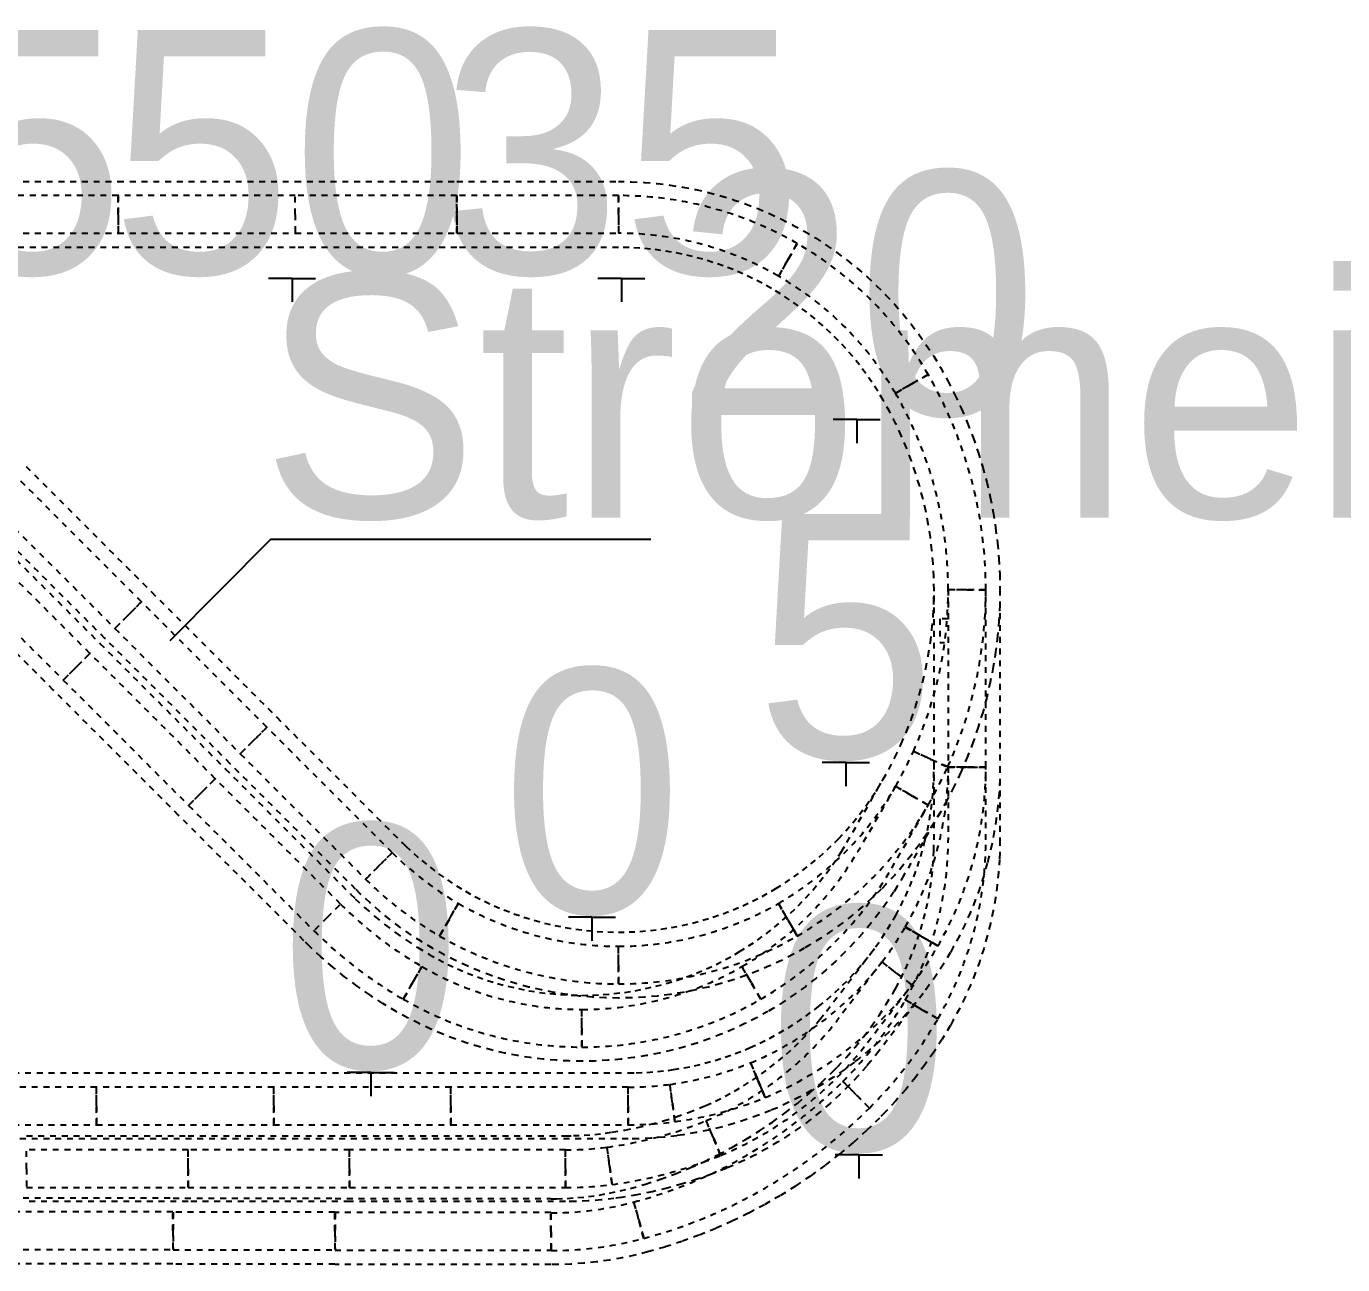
# Model space of a CAD drawing. Extents: x -2618 to 2491, y -173 to 1153.
# Drawn here: x -1462 to -64, y -173 to 1143 of the extents above; entities that cross this region are included whole.
import ezdxf
from ezdxf.enums import TextEntityAlignment as Align

# ---------------------------------------------------------------- set-up
doc = ezdxf.new("R2010")
doc.units = 0
doc.header["$LTSCALE"] = 25
doc.linetypes.add('DOT', pattern=[0.5, 0.25, -0.25])

msp = doc.modelspace()

# ---------------------------------------------------------------- linework, layer by layer
at = {"layer": '8', "color": 16, "linetype": 'DOT'}
for p, q in [((-1553.22, 978.03), (-1364.88, 978.03)), ((-1364.88, 978.03), (-1176.54, 978.03)), ((-1176.54, 978.03), (-1004.88, 978.03)), ((-1004.88, 978.03), (-833.22, 978.03)), ((-833.22, 978.03), (-819.43, 977.79)), ((-819.43, 977.79), (-805.66, 977.07)), ((-805.66, 977.07), (-791.93, 975.87)), ((-791.93, 975.87), (-778.24, 974.19)), ((-778.24, 974.19), (-764.63, 972.03)), ((-764.63, 972.03), (-751.09, 969.4)), ((-751.09, 969.4), (-737.66, 966.3)), ((-737.66, 966.3), (-724.34, 962.73)), ((-724.34, 962.73), (-711.16, 958.7)), ((-711.16, 958.7), (-698.12, 954.21)), ((-698.12, 954.21), (-685.25, 949.27)), ((-685.25, 949.27), (-672.56, 943.89)), ((-672.56, 943.89), (-660.06, 938.06)), ((-660.06, 938.06), (-647.78, 931.8)), ((-647.78, 931.8), (-635.72, 925.12)), ((-635.72, 925.12), (-635.72, 925.11)), ((-635.72, 925.11), (-623.9, 918.01)), ((-623.9, 918.01), (-612.34, 910.5)), ((-612.34, 910.5), (-601.04, 902.6)), ((-1364.88, 908.03), (-1553.22, 908.03)), ((-1176.54, 908.03), (-1364.88, 908.03)), ((-1004.88, 908.03), (-1176.54, 908.03)), ((-833.22, 908.03), (-1004.88, 908.03)), ((-821.87, 907.84), (-833.22, 908.03)), ((-810.55, 907.24), (-821.87, 907.84)), ((-799.25, 906.25), (-810.55, 907.24)), ((-787.99, 904.87), (-799.24, 906.25)), ((-776.78, 903.1), (-787.99, 904.87)), ((-765.65, 900.93), (-776.78, 903.1)), ((-754.59, 898.38), (-765.65, 900.93)), ((-743.63, 895.45), (-754.59, 898.38)), ((-732.79, 892.13), (-743.63, 895.45)), ((-601.04, 902.6), (-590.03, 894.3)), ((-722.06, 888.44), (-732.79, 892.13)), ((-711.47, 884.37), (-722.06, 888.44)), ((-701.03, 879.94), (-711.47, 884.37)), ((-590.03, 894.3), (-579.32, 885.62)), ((-579.32, 885.62), (-568.91, 876.58)), ((-690.75, 875.14), (-701.03, 879.94)), ((-680.64, 869.99), (-690.75, 875.14)), ((-670.72, 864.49), (-680.64, 869.99)), ((-568.91, 876.58), (-558.83, 867.17)), ((-670.72, 864.49), (-670.72, 864.49)), ((-660.99, 858.65), (-670.72, 864.49)), ((-651.48, 852.47), (-660.99, 858.65)), ((-558.83, 867.17), (-549.08, 857.43)), ((-549.08, 857.43), (-539.67, 847.34)), ((-642.19, 845.96), (-651.48, 852.47)), ((-633.13, 839.14), (-642.19, 845.96)), ((-539.67, 847.34), (-530.63, 836.94)), ((-624.31, 832), (-633.13, 839.14)), ((-615.75, 824.56), (-624.31, 832)), ((-530.63, 836.94), (-521.95, 826.22)), ((-521.95, 826.22), (-513.65, 815.21)), ((-607.45, 816.82), (-615.75, 824.56)), ((-599.43, 808.8), (-607.45, 816.82)), ((-513.65, 815.21), (-505.75, 803.92)), ((-591.69, 800.5), (-599.43, 808.8)), ((-584.25, 791.94), (-591.69, 800.5)), ((-505.75, 803.92), (-498.24, 792.35)), ((-577.11, 783.12), (-584.25, 791.94)), ((-498.24, 792.35), (-491.14, 780.54)), ((-570.29, 774.06), (-577.11, 783.12)), ((-563.78, 764.77), (-570.29, 774.06)), ((-491.14, 780.54), (-491.14, 780.53)), ((-491.14, 780.53), (-483.14, 766.11)), ((-557.6, 755.26), (-563.78, 764.77)), ((-483.14, 766.11), (-475.65, 751.41)), ((-551.76, 745.54), (-557.6, 755.26)), ((-551.76, 745.53), (-551.76, 745.53)), ((-544.95, 733.25), (-551.76, 745.53)), ((-475.65, 751.41), (-468.68, 736.47)), ((-538.57, 720.73), (-544.95, 733.25)), ((-468.68, 736.47), (-462.24, 721.29)), ((-532.63, 708), (-538.57, 720.73)), ((-462.24, 721.29), (-456.33, 705.89)), ((-527.14, 695.06), (-532.63, 708)), ((-456.33, 705.89), (-450.96, 690.29)), ((-522.11, 681.95), (-527.14, 695.06)), ((-450.96, 690.29), (-446.14, 674.52)), ((-1462.56, 675.25), (-1329.38, 542.08)), ((-517.53, 668.66), (-522.11, 681.95)), ((-446.14, 674.52), (-441.87, 658.59)), ((-513.43, 655.23), (-517.53, 668.66)), ((-441.87, 658.59), (-438.16, 642.52)), ((-509.79, 641.66), (-513.43, 655.23)), ((-506.63, 627.97), (-509.79, 641.66)), ((-438.16, 642.52), (-435.01, 626.33)), ((-1517.36, 620.46), (-1384.18, 487.29)), ((-1378.88, 492.58), (-1512.05, 625.76)), ((-503.95, 614.18), (-506.63, 627.97)), ((-435.01, 626.33), (-432.43, 610.04)), ((-501.75, 600.3), (-503.95, 614.18)), ((-432.43, 610.04), (-430.42, 593.67)), ((-500.04, 586.36), (-501.75, 600.3)), ((-430.42, 593.67), (-428.98, 577.25)), ((-498.81, 572.36), (-500.04, 586.36)), ((-428.98, 577.25), (-428.12, 560.78)), ((-1433.68, 437.79), (-1566.85, 570.97)), ((-498.08, 558.33), (-498.81, 572.36)), ((-428.12, 560.78), (-427.83, 544.29)), ((-497.83, 544.28), (-498.08, 558.33)), ((-1329.38, 542.08), (-1196.2, 408.9)), ((-498.08, 530.24), (-497.83, 544.28)), ((-497.83, 544.28), (-497.83, 544.28)), ((-497.83, 444.28), (-497.83, 544.28)), ((-427.83, 544.28), (-428.12, 527.79)), ((-427.83, 544.29), (-427.83, 544.28)), ((-427.83, 544.28), (-427.83, 444.28)), ((-498.81, 516.21), (-498.08, 530.24)), ((-428.12, 527.79), (-428.98, 511.32)), ((-500.04, 502.21), (-498.81, 516.21)), ((-428.98, 511.32), (-430.42, 494.89)), ((-1245.7, 359.4), (-1378.88, 492.58)), ((-501.75, 488.27), (-500.04, 502.21)), ((-430.42, 494.89), (-432.43, 478.52)), ((-1384.18, 487.29), (-1251, 354.11)), ((-503.95, 474.39), (-501.75, 488.27)), ((-432.43, 478.52), (-435.01, 462.24)), ((-506.63, 460.6), (-503.95, 474.39)), ((-435.01, 462.24), (-438.16, 446.05)), ((-509.79, 446.91), (-506.63, 460.6)), ((-1300.5, 304.61), (-1433.68, 437.79)), ((-513.43, 433.34), (-509.79, 446.91)), ((-497.83, 355.94), (-497.83, 444.28)), ((-438.16, 446.05), (-441.87, 429.98)), ((-427.83, 444.28), (-427.83, 355.94)), ((-522.11, 406.62), (-517.53, 419.9)), ((-517.53, 419.9), (-513.43, 433.34)), ((-441.87, 429.98), (-446.14, 414.05)), ((-1196.2, 408.9), (-1063.03, 275.72)), ((-527.14, 393.5), (-522.11, 406.62)), ((-446.14, 414.05), (-450.96, 398.27)), ((-532.63, 380.57), (-527.14, 393.5)), ((-450.96, 398.27), (-456.33, 382.68)), ((-539.48, 365.99), (-533.48, 378.69)), ((-533.48, 378.69), (-532.63, 380.57)), ((-456.33, 382.68), (-462.24, 367.28)), ((-545.92, 353.5), (-539.48, 365.99)), ((-462.24, 367.28), (-468.68, 352.1)), ((-1251, 354.11), (-1117.83, 220.93)), ((-1112.52, 226.23), (-1245.7, 359.4)), ((-551.76, 343.03), (-545.92, 353.5)), ((-498.03, 344.6), (-497.83, 355.94)), ((-497.83, 278.45), (-497.83, 355.94)), ((-469.67, 349.89), (-476.72, 334.98)), ((-468.68, 352.1), (-469.67, 349.89)), ((-427.83, 355.94), (-428.07, 342.16)), ((-427.83, 355.94), (-427.83, 278.45)), ((-590.5, 275.93), (-551.76, 343.03)), ((-557.6, 333.31), (-551.76, 343.03)), ((-498.63, 333.27), (-498.03, 344.6)), ((-428.07, 342.16), (-428.8, 328.39)), ((-570.29, 314.5), (-563.78, 323.8)), ((-563.78, 323.8), (-557.6, 333.31)), ((-501, 310.71), (-499.61, 321.97)), ((-499.61, 321.97), (-498.63, 333.27)), ((-476.72, 334.98), (-484.28, 320.33)), ((-428.8, 328.39), (-430, 314.66)), ((-577.11, 305.44), (-570.29, 314.5)), ((-491.14, 308.03), (-529.88, 240.93)), ((-502.77, 299.51), (-501, 310.71)), ((-491.14, 308.03), (-498.24, 296.22)), ((-484.28, 320.33), (-491.14, 308.03)), ((-430, 314.66), (-431.68, 300.97)), ((-1167.33, 171.44), (-1300.5, 304.61)), ((-591.7, 288.07), (-584.25, 296.63)), ((-584.25, 296.63), (-577.11, 305.44)), ((-498.24, 296.22), (-505.75, 284.65)), ((-504.94, 288.37), (-502.77, 299.51)), ((-431.68, 300.97), (-433.83, 287.35)), ((-603.41, 275.72), (-599.43, 279.77)), ((-599.43, 279.77), (-591.7, 288.07)), ((-505.75, 284.65), (-513.66, 273.36)), ((-507.49, 277.32), (-504.94, 288.37)), ((-433.83, 287.35), (-436.47, 273.82)), ((-1063.03, 275.72), (-1058.98, 271.75)), ((-1058.98, 271.75), (-1050.69, 264.01)), ((-620, 260.25), (-611.57, 267.84)), ((-611.57, 267.84), (-603.41, 275.72)), ((-599.39, 261.42), (-596.35, 266.2)), ((-596.35, 266.2), (-590.5, 275.93)), ((-513.66, 273.36), (-521.95, 262.35)), ((-512.04, 260.92), (-508.91, 271.83)), ((-508.91, 271.83), (-507.49, 277.32)), ((-498.28, 261.44), (-498.03, 267.11)), ((-498.03, 267.11), (-497.83, 278.45)), ((-436.47, 273.82), (-439.57, 260.39)), ((-427.83, 278.45), (-428.07, 264.67)), ((-1050.69, 264.01), (-1042.12, 256.57)), ((-1042.12, 256.57), (-1033.31, 249.43)), ((-637.63, 245.98), (-628.69, 252.96)), ((-628.69, 252.96), (-620, 260.25)), ((-612.41, 242.84), (-605.74, 252.01)), ((-605.74, 252.01), (-599.39, 261.42)), ((-521.95, 262.35), (-530.63, 251.63)), ((-515.54, 250.13), (-512.04, 260.92)), ((-499.07, 250.13), (-498.28, 261.44)), ((-441.29, 253.71), (-445.09, 240.46)), ((-439.57, 260.39), (-441.29, 253.71)), ((-428.38, 257.78), (-429.34, 244.03)), ((-428.07, 264.67), (-428.38, 257.78)), ((-1033.31, 249.43), (-1024.25, 242.6)), ((-1024.25, 242.6), (-1014.96, 236.1)), ((-656.21, 232.97), (-646.81, 239.31)), ((-646.81, 239.31), (-637.63, 245.98)), ((-619.39, 233.9), (-612.41, 242.84)), ((-539.67, 241.23), (-549.08, 231.14)), ((-530.63, 251.63), (-539.67, 241.23)), ((-529.88, 240.93), (-536.98, 229.11)), ((-523.67, 228.96), (-519.42, 239.47)), ((-519.42, 239.47), (-515.54, 250.13)), ((-501.84, 227.61), (-500.26, 238.85)), ((-500.26, 238.85), (-499.07, 250.13)), ((-445.09, 240.46), (-449.35, 227.34)), ((-429.34, 244.03), (-430.78, 230.32)), ((-1107.61, 221.39), (-1112.52, 226.23)), ((-1014.96, 236.1), (-1005.44, 229.92)), ((-1005.44, 229.92), (-995.72, 224.08)), ((-995.72, 224.08), (-995.72, 224.07)), ((-995.72, 224.07), (-985.8, 218.57)), ((-680.64, 218.58), (-670.72, 224.08)), ((-670.72, 224.08), (-665.83, 226.95)), ((-665.83, 226.95), (-656.21, 232.97)), ((-634.27, 216.78), (-626.68, 225.21)), ((-626.68, 225.21), (-619.39, 233.9)), ((-553.91, 226.23), (-563.83, 216.65)), ((-549.08, 231.14), (-553.91, 226.23)), ((-536.98, 229.11), (-540.69, 223.29)), ((-528.28, 218.59), (-523.67, 228.96)), ((-503.81, 216.44), (-501.84, 227.61)), ((-449.35, 227.34), (-454.07, 214.39)), ((-430.78, 230.32), (-432.7, 216.66)), ((-1117.82, 220.93), (-1112.81, 216.01)), ((-1112.81, 216.01), (-1102.54, 206.43)), ((-1097.52, 211.99), (-1107.61, 221.39)), ((-1087.12, 202.95), (-1097.52, 211.99)), ((-985.8, 218.57), (-975.69, 213.42)), ((-975.69, 213.42), (-965.41, 208.63)), ((-701.03, 208.63), (-690.75, 213.43)), ((-690.75, 213.43), (-680.64, 218.58)), ((-642.15, 208.62), (-634.27, 216.78)), ((-563.83, 216.65), (-574.07, 207.42)), ((-548.4, 211.86), (-556.5, 200.71)), ((-540.69, 223.29), (-548.4, 211.86)), ((-533.26, 208.4), (-528.28, 218.59)), ((-506.16, 205.34), (-503.81, 216.44)), ((-454.07, 214.39), (-459.23, 201.61)), ((-432.7, 216.66), (-435.09, 203.08)), ((-1102.54, 206.43), (-1091.94, 197.21)), ((-1091.94, 197.21), (-1081.02, 188.37)), ((-1076.4, 194.27), (-1087.12, 202.95)), ((-965.41, 208.63), (-954.97, 204.2)), ((-954.97, 204.2), (-944.38, 200.13)), ((-944.37, 200.13), (-933.65, 196.44)), ((-933.65, 196.44), (-922.8, 193.12)), ((-743.64, 193.12), (-732.79, 196.44)), ((-732.79, 196.44), (-722.06, 200.13)), ((-722.06, 200.13), (-711.47, 204.2)), ((-711.47, 204.2), (-701.03, 208.63)), ((-658.74, 193.14), (-650.31, 200.74)), ((-650.31, 200.74), (-642.15, 208.62)), ((-584.64, 198.56), (-595.5, 190.07)), ((-574.07, 207.42), (-584.64, 198.56)), ((-556.5, 200.71), (-564.99, 189.84)), ((-541.38, 193.44), (-538.58, 198.38)), ((-538.58, 198.38), (-533.26, 208.4)), ((-508.91, 194.34), (-506.16, 205.34)), ((-459.23, 201.61), (-464.84, 189.01)), ((-435.09, 203.08), (-437.96, 189.6)), ((-1081.02, 188.37), (-1069.8, 179.91)), ((-1065.39, 185.97), (-1076.4, 194.27)), ((-1054.1, 178.06), (-1065.39, 185.97)), ((-922.8, 193.12), (-911.84, 190.19)), ((-911.84, 190.19), (-900.79, 187.64)), ((-900.79, 187.64), (-889.65, 185.47)), ((-889.65, 185.47), (-878.45, 183.7)), ((-878.45, 183.7), (-867.19, 182.31)), ((-867.19, 182.31), (-855.89, 181.33)), ((-810.55, 181.32), (-799.25, 182.31)), ((-799.25, 182.31), (-787.99, 183.7)), ((-787.99, 183.7), (-776.78, 185.47)), ((-776.78, 185.47), (-765.65, 187.64)), ((-765.65, 187.64), (-754.59, 190.19)), ((-754.59, 190.19), (-743.64, 193.12)), ((-676.37, 178.87), (-667.43, 185.85)), ((-667.43, 185.85), (-658.74, 193.14)), ((-606.65, 181.97), (-618.08, 174.26)), ((-595.5, 190.07), (-606.65, 181.97)), ((-564.99, 189.84), (-573.85, 179.28)), ((-553.4, 174.21), (-547.22, 183.72)), ((-547.22, 183.72), (-541.38, 193.44)), ((-515.54, 172.64), (-512.03, 183.43)), ((-512.03, 183.43), (-508.91, 194.34)), ((-464.84, 189.01), (-470.89, 176.62)), ((-437.96, 189.6), (-441.29, 176.22)), ((-1161.44, 165.65), (-1167.32, 171.44)), ((-1069.8, 179.91), (-1058.29, 171.86)), ((-1058.29, 171.86), (-1046.51, 164.2)), ((-1042.54, 170.56), (-1054.1, 178.06)), ((-1030.72, 163.45), (-1042.54, 170.56)), ((-855.89, 181.33), (-844.56, 180.73)), ((-844.56, 180.73), (-833.22, 180.53)), ((-833.22, 180.53), (-821.88, 180.73)), ((-833.22, 180.53), (-833.22, 180.53)), ((-821.88, 180.73), (-810.55, 181.32)), ((-694.95, 165.86), (-685.55, 172.2)), ((-685.55, 172.2), (-676.37, 178.87)), ((-618.08, 174.26), (-629.78, 166.95)), ((-583.08, 169.04), (-592.65, 159.12)), ((-573.85, 179.28), (-583.08, 169.04)), ((-559.9, 164.91), (-553.4, 174.21)), ((-519.42, 161.98), (-515.54, 172.64)), ((-470.89, 176.62), (-477.36, 164.44)), ((-441.29, 176.22), (-445.09, 162.97)), ((-1149.38, 154.41), (-1161.44, 165.65)), ((-1136.93, 143.59), (-1149.38, 154.41)), ((-1046.51, 164.2), (-1034.46, 156.97)), ((-1034.46, 156.97), (-1024.54, 151.47)), ((-1034.46, 156.97), (-1034.46, 156.97)), ((-1018.66, 156.77), (-1030.72, 163.45)), ((-1030.72, 163.45), (-1030.72, 163.45)), ((-1006.37, 150.51), (-1018.66, 156.77)), ((-719.38, 151.47), (-709.46, 156.97)), ((-709.46, 156.97), (-704.57, 159.84)), ((-704.57, 159.84), (-694.95, 165.86)), ((-647.78, 156.77), (-660.06, 150.51)), ((-635.72, 163.45), (-647.78, 156.77)), ((-629.78, 166.95), (-635.72, 163.45)), ((-612.17, 96.62), (-564.99, 158.1)), ((-592.65, 159.12), (-602.57, 149.54)), ((-572.06, 149.22), (-564.99, 158.1)), ((-564.99, 158.1), (-559.9, 164.91)), ((-523.67, 151.47), (-519.42, 161.98)), ((-480.75, 158.44), (-487.86, 146.63)), ((-477.36, 164.44), (-480.75, 158.44)), ((-445.09, 162.97), (-449.35, 149.85)), ((-1124.11, 133.21), (-1136.93, 143.59)), ((-1024.54, 151.47), (-1014.43, 146.32)), ((-1014.43, 146.32), (-1004.15, 141.52)), ((-993.88, 144.68), (-1006.37, 150.51)), ((-1004.15, 141.52), (-993.71, 137.09)), ((-981.19, 139.3), (-993.88, 144.68)), ((-750.22, 137.09), (-739.77, 141.52)), ((-739.77, 141.52), (-729.49, 146.32)), ((-729.49, 146.32), (-719.38, 151.47)), ((-672.56, 144.68), (-685.25, 139.3)), ((-660.06, 150.51), (-672.56, 144.68)), ((-612.82, 140.32), (-623.38, 131.45)), ((-602.57, 149.54), (-612.82, 140.32)), ((-587.09, 132.23), (-579.42, 140.59)), ((-579.42, 140.59), (-572.06, 149.22)), ((-533.26, 130.91), (-528.28, 141.1)), ((-528.28, 141.1), (-523.67, 151.47)), ((-487.86, 146.63), (-495.36, 135.06)), ((-449.35, 149.85), (-454.07, 136.9)), ((-1110.94, 123.28), (-1124.11, 133.21)), ((-993.71, 137.09), (-983.12, 133.02)), ((-983.12, 133.02), (-972.39, 129.33)), ((-968.32, 134.35), (-981.19, 139.3)), ((-972.39, 129.33), (-961.55, 126.02)), ((-955.28, 129.87), (-968.32, 134.35)), ((-961.55, 126.02), (-950.59, 123.08)), ((-942.09, 125.84), (-955.28, 129.87)), ((-793.34, 123.08), (-782.38, 126.01)), ((-782.38, 126.01), (-771.53, 129.33)), ((-771.53, 129.33), (-760.81, 133.03)), ((-760.81, 133.03), (-750.22, 137.09)), ((-711.16, 129.87), (-724.34, 125.84)), ((-698.12, 134.36), (-711.16, 129.87)), ((-685.25, 139.3), (-698.12, 134.36)), ((-623.38, 131.45), (-634.24, 122.96)), ((-595.04, 124.14), (-587.09, 132.23)), ((-538.58, 120.89), (-533.26, 130.91)), ((-495.36, 135.06), (-503.27, 123.77)), ((-454.07, 136.9), (-459.23, 124.12)), ((-1097.43, 113.82), (-1110.94, 123.28)), ((-1083.6, 104.84), (-1097.43, 113.82)), ((-950.59, 123.08), (-939.53, 120.53)), ((-928.78, 122.27), (-942.09, 125.84)), ((-939.53, 120.53), (-928.4, 118.36)), ((-915.34, 119.17), (-928.78, 122.27)), ((-928.4, 118.36), (-917.19, 116.59)), ((-917.19, 116.59), (-905.93, 115.21)), ((-901.81, 116.53), (-915.34, 119.17)), ((-905.93, 115.21), (-894.63, 114.22)), ((-888.19, 114.38), (-901.81, 116.53)), ((-894.63, 114.22), (-883.31, 113.62)), ((-874.51, 112.7), (-888.19, 114.38)), ((-883.31, 113.62), (-871.96, 113.43)), ((-860.77, 111.5), (-874.51, 112.7)), ((-871.96, 113.42), (-860.62, 113.62)), ((-871.96, 113.43), (-871.96, 113.42)), ((-860.62, 113.62), (-849.29, 114.22)), ((-849.29, 114.22), (-837.99, 115.2)), ((-837.99, 115.2), (-826.73, 116.59)), ((-826.73, 116.59), (-815.53, 118.36)), ((-815.53, 118.36), (-804.39, 120.53)), ((-791.93, 112.7), (-805.66, 111.49)), ((-804.39, 120.53), (-793.34, 123.08)), ((-778.24, 114.38), (-791.93, 112.7)), ((-764.63, 116.53), (-778.24, 114.38)), ((-751.09, 119.17), (-764.63, 116.53)), ((-737.66, 122.27), (-751.09, 119.17)), ((-724.34, 125.84), (-737.66, 122.27)), ((-645.4, 114.86), (-656.83, 107.15)), ((-634.24, 122.96), (-645.4, 114.86)), ((-611.76, 108.81), (-603.27, 116.33)), ((-603.27, 116.33), (-595.04, 124.14)), ((-509.46, 115.48), (-556.63, 54.01)), ((-548.61, 103.91), (-541.38, 115.95)), ((-541.38, 115.95), (-538.58, 120.89)), ((-509.46, 115.48), (-518.04, 104.69)), ((-503.27, 123.77), (-509.46, 115.48)), ((-459.23, 124.12), (-464.84, 111.52)), ((-1069.46, 96.35), (-1083.6, 104.84)), ((-847, 110.77), (-860.77, 111.5)), ((-833.22, 110.53), (-847, 110.77)), ((-819.43, 110.77), (-833.22, 110.53)), ((-833.22, 110.53), (-833.22, 110.53)), ((-805.66, 111.49), (-819.43, 110.77)), ((-668.52, 99.84), (-674.46, 96.35)), ((-656.83, 107.15), (-668.52, 99.84)), ((-634.11, 91.36), (-624.99, 98.1)), ((-624.99, 98.1), (-620.52, 101.6)), ((-620.52, 101.6), (-611.76, 108.81)), ((-556.26, 92.13), (-548.61, 103.91)), ((-518.04, 104.69), (-527, 94.21)), ((-470.89, 99.13), (-477.36, 86.95)), ((-464.84, 111.52), (-470.88, 99.13)), ((-1069.46, 96.34), (-1069.46, 96.35)), ((-1057.4, 89.66), (-1069.46, 96.34)), ((-1045.12, 83.4), (-1057.4, 89.66)), ((-686.52, 89.66), (-698.81, 83.4)), ((-674.46, 96.35), (-686.52, 89.66)), ((-653.02, 78.84), (-643.46, 84.93)), ((-643.46, 84.93), (-634.11, 91.36)), ((-622.88, 83.4), (-619.23, 87.74)), ((-619.23, 87.74), (-612.17, 96.62)), ((-564.32, 80.62), (-556.26, 92.13)), ((-536.31, 84.04), (-545.97, 74.21)), ((-527, 94.21), (-536.31, 84.04)), ((-477.36, 86.95), (-480.75, 80.95)), ((-1032.62, 77.57), (-1045.12, 83.4)), ((-1019.93, 72.19), (-1032.62, 77.57)), ((-1007.06, 67.25), (-1019.93, 72.19)), ((-723.99, 72.19), (-736.86, 67.25)), ((-711.3, 77.58), (-723.99, 72.19)), ((-698.81, 83.4), (-711.3, 77.58)), ((-672.77, 67.67), (-662.8, 73.08)), ((-662.8, 73.08), (-653.02, 78.84)), ((-638.2, 66.67), (-630.39, 74.9)), ((-630.39, 74.9), (-622.88, 83.4)), ((-572.78, 69.4), (-564.32, 80.62)), ((-545.97, 74.21), (-555.98, 64.72)), ((-480.75, 80.95), (-489.25, 66.82)), ((-994.02, 62.76), (-1007.06, 67.25)), ((-980.84, 58.73), (-994.02, 62.76)), ((-967.52, 55.16), (-980.84, 58.73)), ((-763.09, 58.73), (-776.4, 55.16)), ((-749.9, 62.76), (-763.09, 58.73)), ((-736.86, 67.25), (-749.9, 62.76)), ((-698.46, 55.68), (-693.24, 57.9)), ((-693.24, 57.9), (-682.92, 62.6)), ((-682.92, 62.6), (-672.77, 67.67)), ((-654.66, 51.06), (-646.29, 58.72)), ((-646.29, 58.72), (-638.2, 66.67)), ((-590.84, 47.88), (-581.62, 58.48)), ((-581.62, 58.48), (-572.78, 69.4)), ((-555.98, 64.72), (-566.3, 55.58)), ((-489.25, 66.82), (-498.23, 52.99)), ((-954.09, 52.06), (-967.52, 55.16)), ((-940.55, 49.43), (-954.09, 52.06)), ((-926.94, 47.27), (-940.55, 49.43)), ((-913.25, 45.59), (-926.94, 47.27)), ((-899.52, 44.39), (-913.25, 45.59)), ((-885.75, 43.67), (-899.52, 44.39)), ((-871.96, 43.43), (-885.75, 43.67)), ((-858.18, 43.66), (-871.96, 43.42)), ((-871.96, 43.42), (-871.96, 43.43)), ((-844.41, 44.39), (-858.18, 43.66)), ((-830.67, 45.59), (-844.41, 44.39)), ((-816.99, 47.27), (-830.67, 45.59)), ((-803.37, 49.43), (-816.99, 47.27)), ((-789.84, 52.06), (-803.37, 49.43)), ((-776.4, 55.16), (-789.84, 52.06)), ((-741.46, 41.3), (-730.53, 44.33)), ((-730.53, 44.33), (-719.71, 47.74)), ((-719.71, 47.74), (-709.02, 51.53)), ((-709.02, 51.53), (-698.46, 55.68)), ((-672.16, 36.63), (-663.28, 43.69)), ((-663.28, 43.69), (-654.66, 51.06)), ((-600.42, 37.6), (-590.84, 47.88)), ((-582.37, 42.57), (-593.46, 34.37)), ((-576.94, 46.81), (-582.37, 42.57)), ((-566.3, 55.58), (-576.94, 46.81)), ((-565.22, 43.22), (-569.65, 37.93)), ((-556.63, 54.01), (-565.22, 43.22)), ((-498.23, 52.99), (-507.69, 39.48)), ((-1576.19, 30.94), (-1387.85, 30.94)), ((-1387.85, 30.94), (-1199.51, 30.94)), ((-1199.51, 30.94), (-1011.17, 30.94)), ((-1011.17, 30.94), (-822.83, 30.94)), ((-822.83, 30.94), (-814.33, 31.06)), ((-814.33, 31.06), (-802.99, 31.55)), ((-802.99, 31.55), (-791.68, 32.44)), ((-791.68, 32.44), (-780.41, 33.72)), ((-780.41, 33.72), (-774.8, 34.51)), ((-774.8, 34.51), (-763.61, 36.39)), ((-763.61, 36.39), (-752.49, 38.65)), ((-752.49, 38.65), (-741.46, 41.3)), ((-690.63, 23.45), (-681.28, 29.88)), ((-681.28, 29.88), (-672.16, 36.63)), ((-617.39, 20.95), (-605.34, 32.59)), ((-605.34, 32.59), (-600.42, 37.6)), ((-593.46, 34.37), (-604.82, 26.56)), ((-569.65, 37.93), (-578.78, 27.61)), ((-507.69, 39.48), (-517.62, 26.3)), ((-709.97, 11.6), (-700.2, 17.36)), ((-700.2, 17.36), (-690.63, 23.45)), ((-629.84, 9.74), (-617.39, 20.95)), ((-616.45, 19.15), (-628.33, 12.15)), ((-604.82, 26.56), (-616.45, 19.15)), ((-588.27, 17.61), (-598.11, 7.94)), ((-578.78, 27.61), (-588.27, 17.61)), ((-517.62, 26.3), (-527.99, 13.49)), ((-740.41, -3.58), (-730.09, 1.13)), ((-730.09, 1.13), (-719.94, 6.19)), ((-719.94, 6.19), (-709.97, 11.6)), ((-640.44, 5.57), (-652.78, -0.58)), ((-642.68, -1.03), (-629.84, 9.74)), ((-628.33, 12.15), (-640.44, 5.57)), ((-598.11, 7.94), (-608.27, -1.37)), ((-538.81, 1.04), (-550.06, -11.02)), ((-527.99, 13.49), (-538.81, 1.04)), ((-771.95, -15.63), (-758.71, -10.94)), ((-758.71, -10.94), (-745.64, -5.79)), ((-745.64, -5.79), (-740.41, -3.58)), ((-671.67, -8.99), (-684.5, -14.04)), ((-665.33, -6.29), (-671.67, -8.99)), ((-669.44, -21.19), (-655.88, -11.34)), ((-652.78, -0.58), (-665.33, -6.29)), ((-655.88, -11.34), (-642.68, -1.03)), ((-618.76, -10.32), (-629.55, -18.91)), ((-608.27, -1.37), (-618.76, -10.32)), ((-550.06, -11.02), (-555.84, -16.9)), ((-826.32, -29.69), (-812.55, -26.89)), ((-812.55, -26.89), (-798.89, -23.61)), ((-798.89, -23.61), (-785.35, -19.86)), ((-785.35, -19.86), (-771.95, -15.63)), ((-723.93, -26.47), (-737.34, -29.69)), ((-710.65, -22.79), (-723.93, -26.47)), ((-697.5, -18.64), (-710.65, -22.79)), ((-684.5, -14.04), (-697.5, -18.64)), ((-683.33, -30.56), (-669.44, -21.19)), ((-640.63, -27.11), (-651.99, -34.92)), ((-629.55, -18.91), (-640.63, -27.11)), ((-555.84, -16.9), (-569.65, -30.24)), ((-1387.85, -39.06), (-1576.19, -39.06)), ((-1462.17, -35.77), (-1290.51, -35.77)), ((-1199.51, -39.06), (-1387.85, -39.06)), ((-1290.51, -35.77), (-1118.85, -35.77)), ((-1011.17, -39.06), (-1199.52, -39.06)), ((-1118.85, -35.77), (-889.55, -35.77)), ((-822.83, -39.06), (-1011.17, -39.06)), ((-889.55, -35.77), (-881.04, -35.66)), ((-881.04, -35.66), (-869.71, -35.16)), ((-869.71, -35.16), (-858.4, -34.27)), ((-858.4, -34.27), (-847.13, -32.99)), ((-847.13, -32.99), (-840.17, -32.01)), ((-840.17, -32.01), (-826.32, -29.69)), ((-812.49, -38.92), (-822.83, -39.06)), ((-798.72, -38.32), (-812.49, -38.92)), ((-784.98, -37.24), (-798.72, -38.32)), ((-771.28, -35.68), (-784.98, -37.24)), ((-764.45, -34.72), (-771.28, -35.68)), ((-750.85, -32.44), (-764.45, -34.72)), ((-737.34, -29.69), (-750.85, -32.44)), ((-712.04, -47.81), (-697.53, -39.44)), ((-697.53, -39.44), (-683.33, -30.56)), ((-651.99, -34.92), (-663.62, -42.33)), ((-569.65, -30.24), (-583.92, -43.09)), ((-741.9, -63.02), (-726.84, -55.68)), ((-726.84, -55.68), (-712.04, -47.81)), ((-687.62, -55.9), (-699.95, -62.06)), ((-675.5, -49.32), (-687.62, -55.9)), ((-663.62, -42.33), (-675.5, -49.32)), ((-598.63, -55.43), (-613.75, -67.24)), ((-583.92, -43.09), (-598.63, -55.43)), ((-772.74, -76.12), (-757.2, -69.84)), ((-757.2, -69.84), (-741.9, -63.02)), ((-712.5, -67.77), (-718.85, -70.47)), ((-699.95, -62.06), (-712.5, -67.77)), ((-613.75, -67.24), (-629.28, -78.53)), ((-804.41, -87.02), (-788.48, -81.85)), ((-788.48, -81.85), (-772.74, -76.12)), ((-749.74, -82.02), (-765.47, -86.97)), ((-734.19, -76.51), (-749.74, -82.02)), ((-718.85, -70.47), (-734.19, -76.51)), ((-629.28, -78.53), (-645.2, -89.26)), ((-853.79, -98.71), (-842.62, -96.74)), ((-842.62, -96.74), (-831.53, -94.38)), ((-831.53, -94.38), (-820.52, -91.64)), ((-820.52, -91.64), (-804.41, -87.02)), ((-820.52, -91.64), (-820.52, -91.64)), ((-797.4, -95.23), (-813.56, -98.52)), ((-781.36, -91.38), (-797.4, -95.23)), ((-765.47, -86.97), (-781.36, -91.38)), ((-645.2, -89.26), (-661.48, -99.44)), ((-1478.38, -101.66), (-1306.72, -101.66)), ((-1290.51, -105.77), (-1462.17, -105.77)), ((-1306.35, -102.01), (-1134.69, -102.01)), ((-1118.85, -105.77), (-1290.51, -105.77)), ((-1134.31, -102.36), (-905.01, -102.36)), ((-889.55, -105.77), (-1118.85, -105.77)), ((-904.64, -102.71), (-898.96, -102.66)), ((-898.96, -102.66), (-887.63, -102.27)), ((-879.21, -105.63), (-889.55, -105.77)), ((-887.63, -102.27), (-876.31, -101.48)), ((-865.44, -105.03), (-879.21, -105.63)), ((-876.31, -101.48), (-865.03, -100.29)), ((-851.69, -103.95), (-865.44, -105.03)), ((-865.03, -100.29), (-853.79, -98.71)), ((-837.99, -102.39), (-851.69, -103.95)), ((-829.82, -101.24), (-837.99, -102.39)), ((-813.56, -98.52), (-829.83, -101.24)), ((-678.11, -109.04), (-695.06, -118.05)), ((-661.48, -99.44), (-678.11, -109.04)), ((-695.06, -118.05), (-712.31, -126.47)), ((-729.85, -134.27), (-747.65, -141.47)), ((-712.31, -126.47), (-729.85, -134.27)), ((-765.69, -148.03), (-783.95, -153.97)), ((-747.65, -141.47), (-765.69, -148.03)), ((-829.27, -165.46), (-842.84, -167.85)), ((-815.78, -162.59), (-829.27, -165.46)), ((-802.4, -159.25), (-815.78, -162.59)), ((-783.95, -153.97), (-802.4, -159.26)), ((-802.4, -159.26), (-802.4, -159.25)), ((-1306.72, -171.66), (-1478.38, -171.66)), ((-1134.69, -172.01), (-1306.35, -172.01)), ((-905.01, -172.36), (-1134.31, -172.36)), ((-897.74, -172.65), (-904.64, -172.71)), ((-883.96, -172.17), (-897.74, -172.65)), ((-870.21, -171.21), (-883.96, -172.17)), ((-856.5, -169.77), (-870.21, -171.21)), ((-842.84, -167.85), (-856.5, -169.77))]:
    msp.add_line(p, q, dxfattribs=at)
at = {"layer": '8', "color": 250, "linetype": 'DOT'}
for p, q in [((-1364.88, 963.03), (-1553.22, 963.03)), ((-1364.88, 943.03), (-1364.88, 963.03)), ((-1364.88, 943.03), (-1364.88, 963.03)), ((-1176.54, 963.03), (-1364.88, 963.03)), ((-1364.88, 963.03), (-1364.88, 923.03)), ((-1176.54, 943.03), (-1176.54, 963.03)), ((-1176.54, 943.03), (-1176.54, 963.03)), ((-1004.88, 963.03), (-1176.54, 963.03)), ((-1004.88, 943.03), (-1004.88, 963.03)), ((-833.22, 963.03), (-1004.88, 963.03)), ((-1004.88, 963.03), (-1004.88, 923.03)), ((-1004.88, 923.03), (-1004.88, 963.03)), ((-833.22, 943.03), (-833.22, 963.03)), ((-833.22, 943.03), (-833.22, 963.03)), ((-833.22, 963.03), (-833.22, 923.03)), ((-1364.88, 943.03), (-1364.88, 923.03)), ((-1176.54, 943.03), (-1176.54, 923.03)), ((-1176.54, 943.03), (-1176.54, 923.03)), ((-1004.88, 943.03), (-1004.88, 923.03)), ((-833.22, 943.03), (-833.22, 923.03)), ((-1553.22, 923.03), (-1364.88, 923.03)), ((-1364.88, 923.03), (-1176.54, 923.03)), ((-1176.54, 923.03), (-1004.88, 923.03)), ((-1004.88, 923.03), (-833.22, 923.03)), ((-643.22, 912.12), (-663.22, 877.48)), ((-653.22, 894.8), (-643.22, 912.12)), ((-653.22, 894.8), (-643.22, 912.12)), ((-653.22, 894.8), (-663.22, 877.48)), ((-504.13, 773.03), (-538.77, 753.03)), ((-521.45, 763.03), (-504.13, 773.03)), ((-521.45, 763.03), (-504.13, 773.03)), ((-521.45, 763.03), (-538.77, 753.03)), ((-1339.99, 531.47), (-1473.16, 664.65)), ((-1501.45, 636.36), (-1368.27, 503.19)), ((-1394.79, 476.68), (-1527.96, 609.86)), ((-1556.25, 581.57), (-1423.07, 448.4)), ((-462.83, 544.28), (-482.83, 544.28)), ((-442.83, 544.28), (-482.83, 544.28)), ((-482.83, 544.28), (-482.83, 355.94)), ((-462.83, 544.28), (-442.83, 544.28)), ((-462.83, 544.28), (-442.83, 544.28)), ((-442.83, 355.94), (-442.83, 544.28)), ((-1368.27, 503.19), (-1339.99, 531.47)), ((-1354.13, 517.33), (-1339.99, 531.47)), ((-1206.81, 398.29), (-1339.99, 531.47)), ((-1354.13, 517.33), (-1368.27, 503.19)), ((-1354.13, 517.33), (-1368.27, 503.19)), ((-482.83, 513.28), (-491.83, 513.28)), ((-491.83, 513.28), (-491.83, 488.28)), ((-1368.27, 503.19), (-1235.09, 370.01)), ((-1394.79, 476.68), (-1423.07, 448.4)), ((-1408.93, 462.54), (-1394.79, 476.68)), ((-1408.93, 462.54), (-1394.79, 476.68)), ((-1261.61, 343.5), (-1394.79, 476.68)), ((-491.83, 488.28), (-486.83, 488.28)), ((-1408.93, 462.54), (-1423.07, 448.4)), ((-1423.07, 448.4), (-1289.9, 315.22)), ((-1235.09, 370.01), (-1206.81, 398.29)), ((-1220.95, 384.15), (-1206.81, 398.29)), ((-1073.63, 265.12), (-1206.81, 398.29)), ((-1220.95, 384.15), (-1235.09, 370.01)), ((-1220.95, 384.15), (-1235.09, 370.01)), ((-1235.09, 370.01), (-1101.92, 236.83)), ((-501.57, 364.29), (-519.8, 372.52)), ((-483.35, 356.06), (-519.8, 372.52)), ((-501.57, 364.29), (-483.35, 356.06)), ((-501.57, 364.29), (-483.35, 356.06)), ((-462.83, 355.94), (-482.83, 355.94)), ((-482.83, 355.94), (-442.83, 355.94)), ((-442.83, 355.94), (-482.83, 355.94)), ((-482.83, 355.94), (-482.83, 278.45)), ((-462.83, 355.94), (-442.83, 355.94)), ((-442.83, 278.45), (-442.83, 355.94)), ((-1261.61, 343.5), (-1289.9, 315.22)), ((-1275.75, 329.36), (-1261.61, 343.5)), ((-1275.75, 329.36), (-1261.61, 343.5)), ((-1128.43, 210.33), (-1261.61, 343.5)), ((-1275.75, 329.36), (-1289.9, 315.22)), ((-538.77, 335.53), (-577.51, 268.43)), ((-521.45, 325.53), (-538.77, 335.53)), ((-504.13, 315.53), (-538.77, 335.53)), ((-521.45, 325.53), (-504.13, 315.53)), ((-521.45, 325.53), (-504.13, 315.53)), ((-1289.9, 315.22), (-1156.72, 182.04)), ((-542.87, 248.43), (-504.13, 315.53)), ((-1101.92, 236.83), (-1073.63, 265.12)), ((-1087.78, 250.98), (-1073.63, 265.12)), ((-1087.78, 250.98), (-1101.92, 236.83)), ((-1087.78, 250.98), (-1101.92, 236.83)), ((-1142.58, 196.19), (-1128.43, 210.33)), ((-1142.57, 196.18), (-1128.43, 210.33)), ((-1023.22, 176.44), (-1003.22, 211.09)), ((-1013.22, 193.77), (-1003.22, 211.09)), ((-643.22, 176.44), (-663.22, 211.09)), ((-653.22, 193.76), (-663.22, 211.09)), ((-663.22, 211.09), (-643.22, 176.44)), ((-1142.58, 196.19), (-1156.72, 182.04)), ((-1142.57, 196.18), (-1156.71, 182.04)), ((-1013.22, 193.77), (-1023.22, 176.44)), ((-1013.22, 193.77), (-1023.22, 176.44)), ((-653.22, 193.76), (-643.22, 176.44)), ((-511.07, 175.94), (-528.39, 185.94)), ((-528.39, 185.94), (-493.74, 165.94)), ((-493.74, 165.94), (-528.39, 185.94)), ((-511.07, 175.94), (-493.74, 165.94)), ((-833.22, 145.53), (-833.22, 165.53)), ((-833.22, 125.53), (-833.22, 165.53)), ((-1061.96, 109.34), (-1041.96, 143.98)), ((-1051.96, 126.66), (-1041.96, 143.98)), ((-833.22, 145.53), (-833.22, 125.53)), ((-833.22, 145.53), (-833.22, 125.53)), ((-691.96, 126.66), (-701.96, 143.98)), ((-681.96, 109.34), (-701.96, 143.98)), ((-553.09, 148.96), (-600.27, 87.49)), ((-537.23, 136.79), (-553.09, 148.97)), ((-521.36, 124.61), (-553.09, 148.96)), ((-1051.96, 126.66), (-1061.96, 109.34)), ((-1051.96, 126.66), (-1061.96, 109.34)), ((-691.96, 126.66), (-681.96, 109.34)), ((-691.96, 126.66), (-681.96, 109.34)), ((-537.23, 136.79), (-521.36, 124.61)), ((-537.23, 136.79), (-521.36, 124.61)), ((-568.53, 63.14), (-521.36, 124.61)), ((-871.96, 78.43), (-871.96, 98.43)), ((-871.96, 58.43), (-871.96, 98.43)), ((-511.07, 98.45), (-528.39, 108.45)), ((-493.74, 88.45), (-528.39, 108.45)), ((-511.07, 98.45), (-493.74, 88.45)), ((-511.07, 98.45), (-493.74, 88.45)), ((-871.96, 78.43), (-871.96, 58.43)), ((-871.96, 78.43), (-871.96, 58.43)), ((-692.72, 41.83), (-677.41, 4.87)), ((-685.07, 23.35), (-692.72, 41.82)), ((-677.41, 4.87), (-692.72, 41.82)), ((-1387.85, 15.94), (-1576.19, 15.94)), ((-1387.85, -4.06), (-1387.85, 15.94)), ((-1199.51, 15.94), (-1387.85, 15.94)), ((-1387.85, -24.06), (-1387.85, 15.94)), ((-1199.51, -4.06), (-1199.51, 15.94)), ((-1011.17, 15.94), (-1199.51, 15.94)), ((-1199.51, -24.06), (-1199.51, 15.94)), ((-1011.17, -4.06), (-1011.17, 15.94)), ((-822.83, 15.94), (-1011.17, 15.94)), ((-1011.17, -24.06), (-1011.17, 15.94)), ((-822.83, -4.06), (-822.83, 15.94)), ((-822.83, -24.06), (-822.83, 15.94)), ((-775.85, -0.98), (-778.46, 18.85)), ((-773.23, -20.81), (-778.46, 18.85)), ((-685.07, 23.35), (-677.41, 4.87)), ((-580.59, 7.84), (-594.73, 21.99)), ((-566.45, -6.3), (-594.73, 21.99)), ((-580.59, 7.84), (-566.45, -6.3)), ((-580.59, 7.84), (-566.45, -6.3)), ((-1387.85, -4.06), (-1387.85, -24.06)), ((-1387.85, -4.06), (-1387.85, -24.06)), ((-1199.51, -4.06), (-1199.51, -24.06)), ((-1199.51, -4.06), (-1199.51, -24.06)), ((-1011.17, -4.06), (-1011.17, -24.06)), ((-1011.17, -4.06), (-1011.17, -24.06)), ((-822.83, -4.06), (-822.83, -24.06)), ((-822.83, -4.06), (-822.83, -24.06)), ((-775.85, -0.98), (-773.23, -20.81)), ((-775.85, -0.98), (-773.23, -20.81)), ((-1576.19, -24.06), (-1387.85, -24.06)), ((-1387.85, -24.06), (-1199.51, -24.06)), ((-1199.51, -24.06), (-1011.17, -24.06)), ((-1011.17, -24.06), (-822.83, -24.06)), ((-732.24, -38.13), (-739.9, -19.65)), ((-724.59, -56.61), (-739.9, -19.65)), ((-732.24, -38.13), (-724.59, -56.61)), ((-732.24, -38.13), (-724.59, -56.61)), ((-1462.17, -70.77), (-1462.17, -50.77)), ((-1290.51, -50.77), (-1462.17, -50.77)), ((-1290.51, -70.77), (-1290.51, -50.77)), ((-1118.85, -50.77), (-1290.51, -50.77)), ((-1290.51, -90.77), (-1290.51, -50.77)), ((-1118.85, -70.77), (-1118.85, -50.77)), ((-889.55, -50.77), (-1118.85, -50.77)), ((-1118.85, -90.77), (-1118.85, -50.77)), ((-889.55, -70.77), (-889.55, -50.77)), ((-889.55, -90.77), (-889.55, -50.77)), ((-842.56, -67.69), (-845.17, -47.86)), ((-839.95, -87.52), (-845.17, -47.86)), ((-842.56, -67.69), (-839.95, -87.52)), ((-842.56, -67.69), (-839.95, -87.52)), ((-1462.17, -70.77), (-1462.17, -90.77)), ((-1290.51, -70.77), (-1290.51, -90.77)), ((-1290.51, -70.77), (-1290.51, -90.77)), ((-1118.85, -70.77), (-1118.85, -90.77)), ((-1118.85, -70.77), (-1118.85, -90.77)), ((-889.55, -70.77), (-889.55, -90.77)), ((-889.55, -70.77), (-889.55, -90.77)), ((-1462.17, -90.77), (-1290.51, -90.77)), ((-1290.51, -90.77), (-1118.85, -90.77)), ((-1118.85, -90.77), (-889.55, -90.77)), ((-811.46, -125.45), (-816.64, -106.13)), ((-806.28, -144.77), (-816.64, -106.13)), ((-1306.72, -116.66), (-1478.38, -116.66)), ((-1306.72, -136.66), (-1306.72, -116.66)), ((-1306.35, -137.01), (-1306.35, -117.01)), ((-1134.69, -117.01), (-1306.35, -117.01)), ((-1306.35, -117.01), (-1306.35, -157.01)), ((-1134.69, -137.01), (-1134.69, -117.01)), ((-1134.31, -137.36), (-1134.31, -117.36)), ((-905.01, -117.36), (-1134.31, -117.36)), ((-1134.31, -117.36), (-1134.31, -157.36)), ((-905.01, -137.36), (-905.01, -117.36)), ((-904.64, -137.71), (-904.64, -117.71)), ((-811.46, -125.45), (-806.28, -144.77)), ((-811.46, -125.45), (-806.28, -144.77)), ((-1306.72, -136.66), (-1306.72, -156.66)), ((-1134.69, -137.01), (-1134.69, -157.01)), ((-905.01, -137.36), (-905.01, -157.36)), ((-904.64, -137.71), (-904.64, -157.71)), ((-1478.38, -156.66), (-1306.72, -156.66)), ((-1306.35, -157.01), (-1134.69, -157.01)), ((-1134.31, -157.36), (-905.01, -157.36))]:
    msp.add_line(p, q, dxfattribs=at)
at = {"layer": '8', "color": 230, "linetype": 'CONTINUOUS'}
for p, q in [((-1180, 875), (-1205, 875)), ((-1180, 875), (-1180, 850)), ((-1180, 875), (-1155, 875)), ((-830, 875), (-855, 875)), ((-830, 875), (-830, 850)), ((-830, 875), (-805, 875)), ((-580, 725), (-605, 725)), ((-580, 725), (-580, 700)), ((-580, 725), (-555, 725)), ((-1203.07, 597.78), (-1309.97, 490.01)), ((-798.67, 597.78), (-1203.07, 597.78)), ((-591.56, 360.78), (-616.56, 360.78)), ((-591.56, 360.78), (-591.56, 335.78)), ((-591.56, 360.78), (-566.56, 360.78)), ((-861.33, 196.33), (-886.33, 196.33)), ((-861.33, 196.33), (-861.33, 171.33)), ((-861.33, 196.33), (-836.33, 196.33)), ((-1096.44, 31.44), (-1121.44, 31.44)), ((-1096.44, 31.44), (-1096.44, 6.44)), ((-1096.44, 31.44), (-1071.44, 31.44)), ((-577.78, -56.11), (-602.78, -56.11)), ((-577.78, -56.11), (-577.78, -81.11)), ((-577.78, -56.11), (-552.78, -56.11))]:
    msp.add_line(p, q, dxfattribs=at)
at = {"layer": '8', "color": 250, "linetype": 'DOT'}
for centre, radius, start, end in [((-833.22, 583.03), 380, 60, 90), ((-833.22, 583.03), 340, 60, 90), ((-833.22, 583.03), 380, 30, 60), ((-833.22, 583.03), 340, 30, 60), ((-900.33, 544.28), 457.5, 0, 30), ((-900.33, 544.28), 417.5, 0, 30), ((-900.33, 544.28), 417.5, -24.29, 0), ((-900.33, 544.28), 457.5, -24.29, 0), ((-900.33, 544.28), 417.5, -30, -24.29), ((-822.83, 355.94), 340, -30, 0), ((-900.33, 544.28), 457.5, -30, -24.29), ((-822.83, 355.94), 380, -30, 0), ((-833.22, 505.53), 340, -60, -30), ((-833.22, 505.53), 380, -60, -30), ((-871.96, 438.43), 340, -60, -30), ((-822.83, 278.45), 340, -30, 0), ((-822.83, 278.45), 380, -30, 0), ((-833.22, 505.53), 340, 225, 240), ((-871.96, 438.43), 380, -60, -30), ((-833.22, 505.53), 380, -135, -120), ((-833.21, 505.54), 417.5, 225, 240), ((-833.22, 505.53), 340, 240, 270), ((-833.22, 505.53), 340, -90, -60), ((-833.21, 505.54), 457.5, -135, -120), ((-822.83, 355.94), 340, -37.5, -30), ((-833.22, 505.53), 380, -120, -90), ((-833.22, 505.53), 380, -90, -60), ((-822.83, 355.94), 380, -37.5, -30), ((-871.96, 438.43), 340, 240, 270), ((-871.96, 438.43), 340, -90, -60), ((-822.83, 355.94), 340, -67.5, -37.5), ((-822.83, 355.94), 380, -67.5, -37.5), ((-871.96, 438.43), 380, -120, -90), ((-871.96, 438.43), 380, -90, -60), ((-889.95, 317.2), 417.5, -45, -30), ((-870.01, 294.47), 340, -67.5, -37.5), ((-889.95, 317.2), 457.5, -45, -30), ((-870.01, 294.47), 380, -67.5, -37.5), ((-822.83, 355.94), 340, -82.5, -67.5), ((-822.83, 355.94), 340, -90, -82.5), ((-944.75, 372.01), 495, -75, -45), ((-822.83, 355.94), 380, -82.5, -67.5), ((-944.75, 372.01), 535, -75, -45), ((-899.66, 366.07), 417.5, -82.5, -67.5), ((-822.83, 355.94), 380, -90, -82.5), ((-889.55, 289.23), 340, -90, -82.5), ((-899.67, 366.07), 457.5, -82.5, -67.5), ((-889.55, 289.23), 380, -90, -82.5), ((-904.63, 222.29), 340, -90, -75), ((-904.63, 222.29), 380, -90, -75)]:
    msp.add_arc(centre, radius, start, end, dxfattribs=at)

# ---------------------------------------------------------------- texts
at = {"layer": '8', "color": 230, "linetype": 'CONTINUOUS'}
for s, p in [('65', (-1550, 880)), ('50', (-1180, 880)), ('35', (-830, 880)), ('20', (-580, 730)), ('5', (-591.56, 365.78)), ('0', (-861.33, 201.33)), ('0', (-1096.44, 36.44)), ('0', (-577.78, -51.11))]:
    msp.add_text(s, height=259, dxfattribs=at).set_placement(p, align=Align.CENTER)
msp.add_text('Stromeinspeisung (B+0)', height=259, dxfattribs=at).set_placement((-1213, 620.89))

doc.saveas('drawing.dxf')
